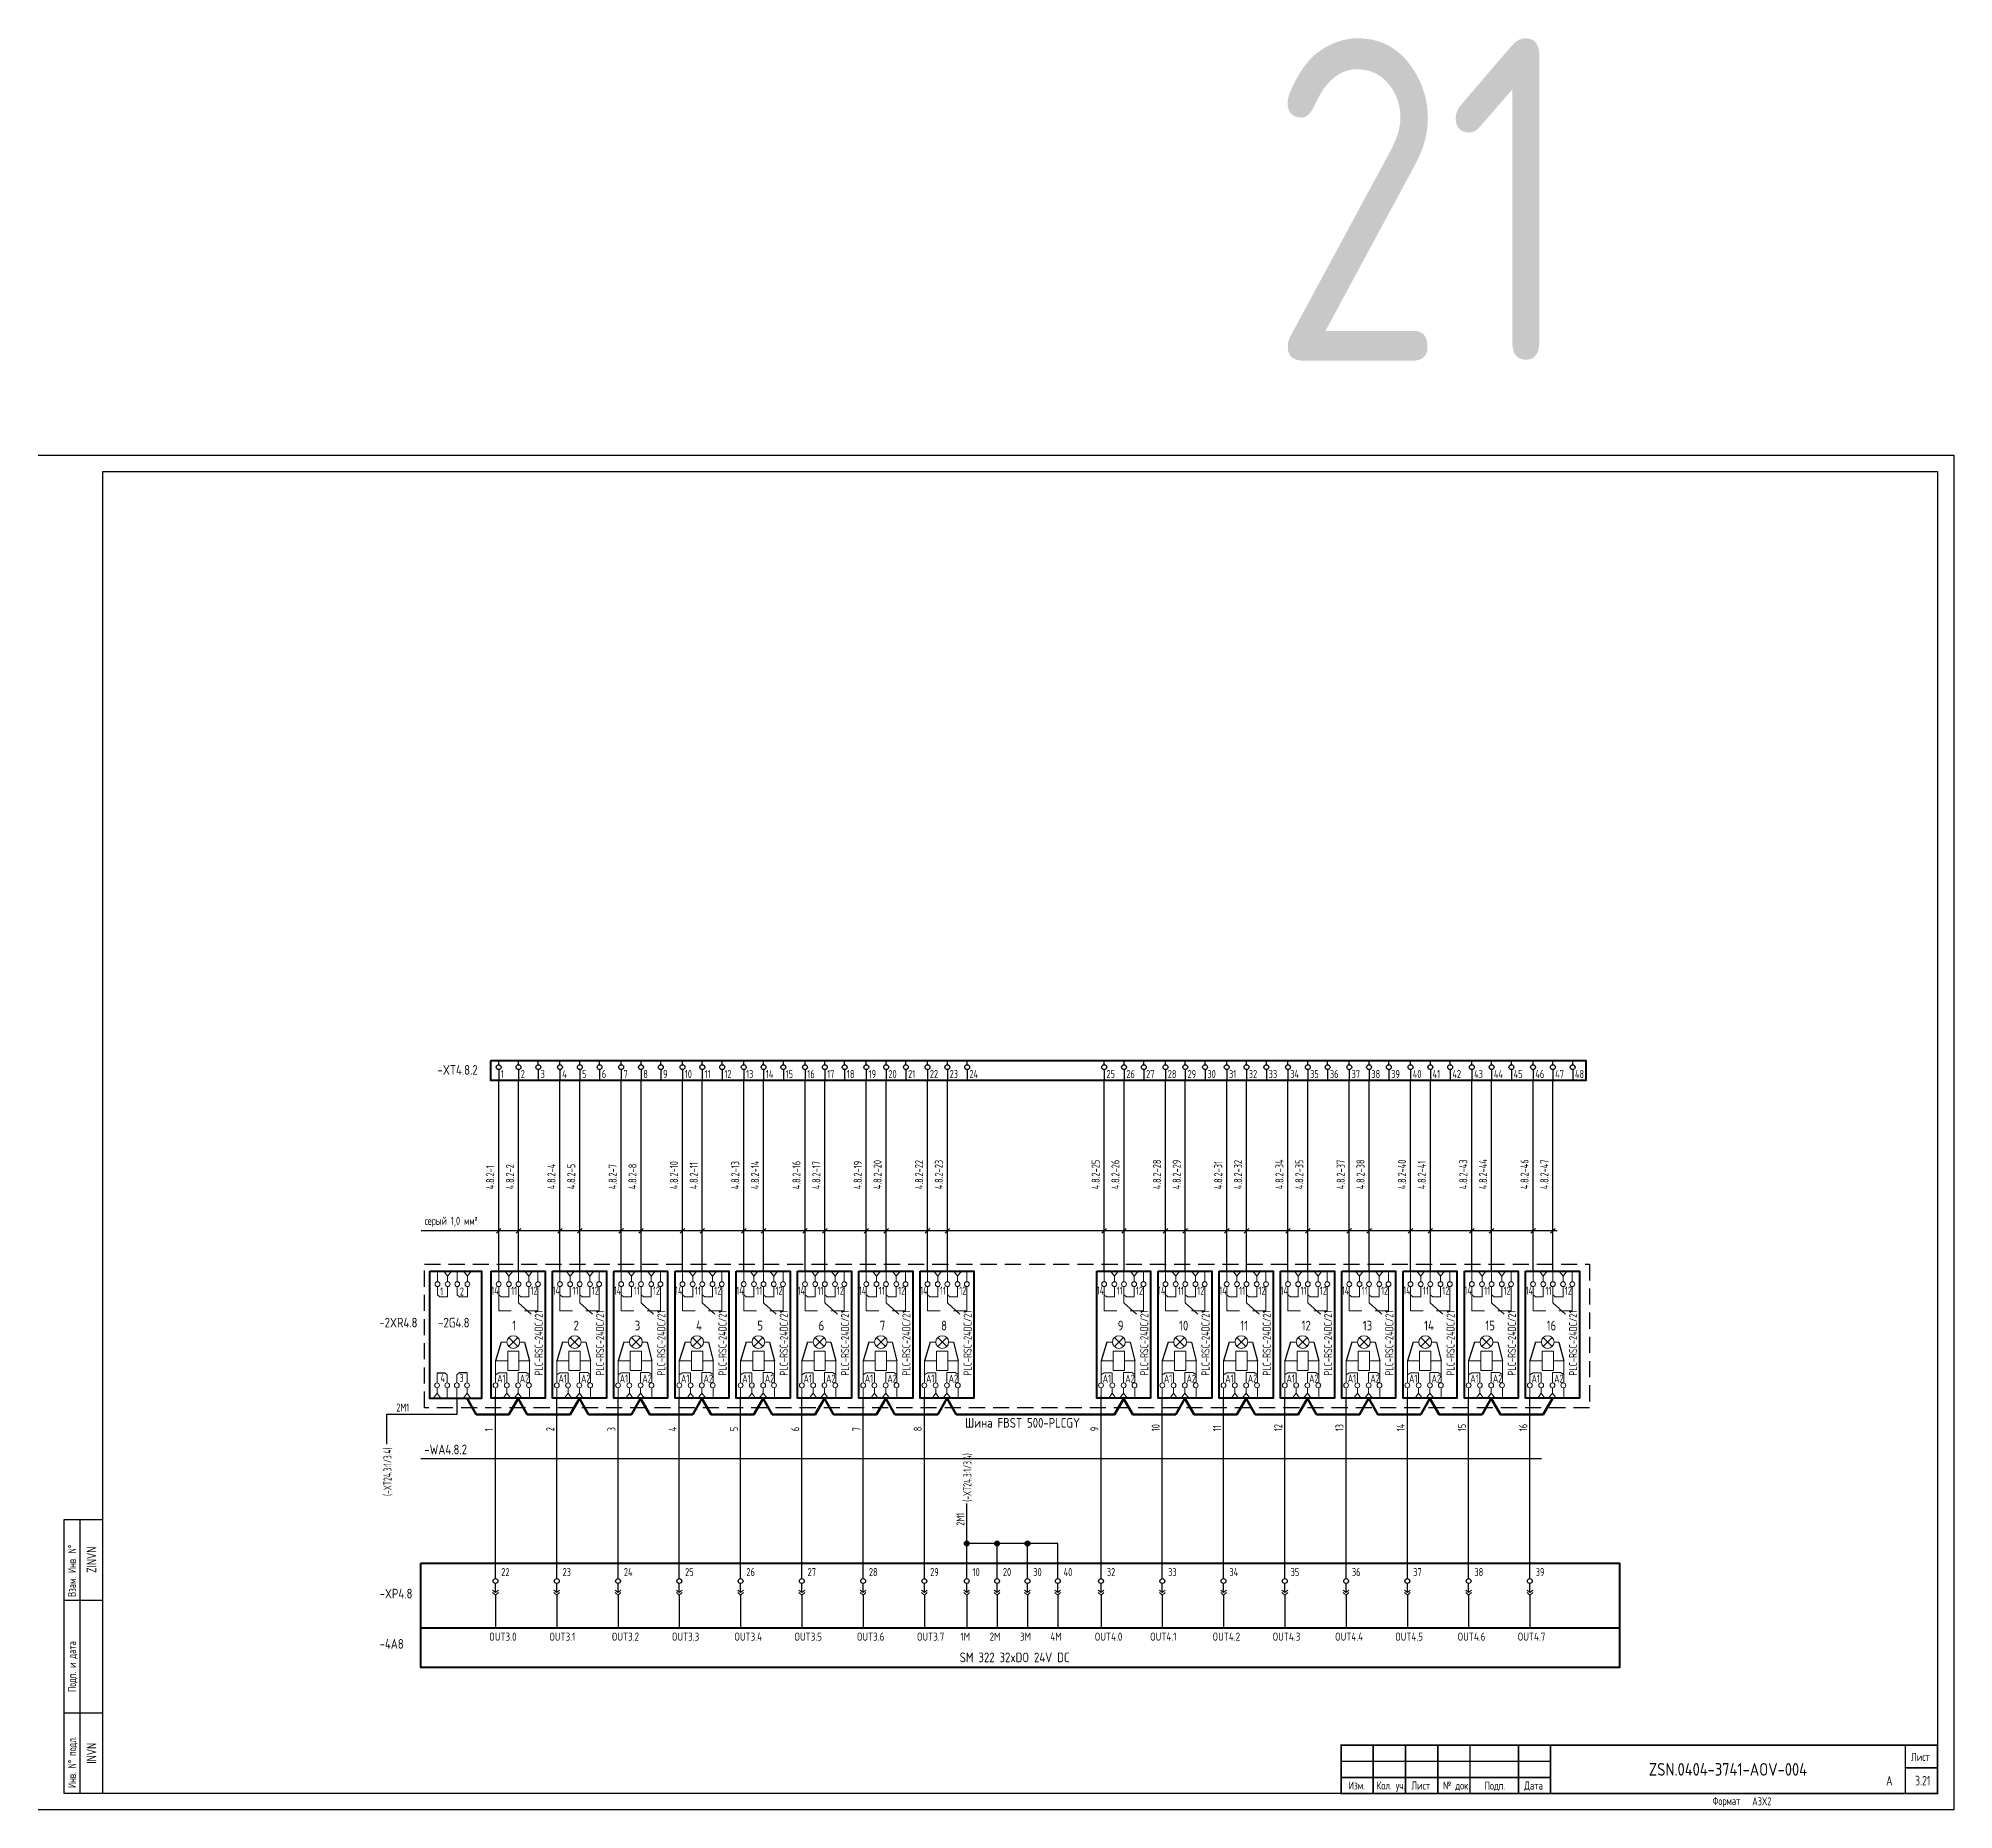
# Model space of a CAD drawing. Header units: millimetres. Extents: x 14948 to 15542, y 1466 to 2016.
import ezdxf
from ezdxf.enums import TextEntityAlignment as Align

# ---------------------------------------------------------------- set-up
doc = ezdxf.new("R2010")
doc.units = ezdxf.units.MM
for name, pattern in [('DASHED2', [0.375, 0.25, -0.125]), ('K5LT32768', [0]), ('K5LT_THIN', [0])]:
    doc.linetypes.add(name, pattern=pattern)
for name, color, linetype in [('Временный', 6, 'Continuous'), ('КИА_МАРКИРОВКА', 2, 'Continuous'), ('КИА_НАКЛЕЙКИ', 1, 'Continuous'), ('КИА_РАМКИ-ШТАМПЫ', 7, 'Continuous'), ('ФОРМАТ', 7, 'Continuous')]:
    doc.layers.add(name, color=color, linetype=linetype)
doc.styles.add('GOST-A 3-1', font='', dxfattribs={"height": 3})
doc.styles.add('GOSTA-2.5-1', font='', dxfattribs={"width": 0.9, "height": 2.5})
doc.styles.add('ROMAND0-100', font='romand.shx')
doc.styles.add('ROMANS0-60', font='romans.shx', dxfattribs={"width": 0.6})
doc.styles.add('ROMANS0-70', font='romans.shx', dxfattribs={"width": 0.7})
doc.styles.get('GOST-A 3-1').set_extended_font_data('GOST type A')
doc.styles.get('GOSTA-2.5-1').set_extended_font_data('GOST Type AU')

# ---------------------------------------------------------------- blocks, each defined once
blk = doc.blocks.new('A$C2BDD7220')
at = {"color": 0}
for p, q in [((0.23, 0.02), (0.23, 39.45)), ((3.33, 17.46), (1.55, 11.69)), ((10.56, 17.46), (12.05, 11.69))]:
    blk.add_line(p, q, dxfattribs=at)
at = {"linetype": 'K5LT_THIN', "lineweight": 18}
for p, q in [((2.53, 36.17), (2.53, 39.45)), ((5.7, 37.88), (4.5, 39.45)), ((5.7, 37.88), (6.89, 39.45)), ((5.7, 36.17), (5.7, 37.88)), ((8.67, 36.17), (8.67, 39.45)), ((11.84, 37.88), (10.64, 39.45)), ((11.84, 37.88), (13.03, 39.45)), ((11.84, 36.17), (11.84, 37.88)), ((14.71, 36.17), (14.71, 39.45)), ((2.53, 34.67), (2.53, 27.11)), ((3.29, 31.53), (2.53, 32.16)), ((5.7, 31.53), (3.29, 31.53)), ((5.7, 34.67), (5.7, 31.53)), ((8.67, 34.67), (8.67, 29.67)), ((9.43, 31.53), (8.67, 32.16)), ((11.84, 31.53), (9.43, 31.53)), ((11.84, 34.67), (11.84, 31.53)), ((14.71, 27.11), (14.71, 34.67)), ((6.45, 27.11), (2.53, 27.11)), ((8.67, 29.67), (12.59, 26.09)), ((14.71, 27.11), (10.57, 27.11)), ((8.83, 14.69), (5.33, 14.69)), ((5.33, 14.69), (5.33, 8.69)), ((8.83, 8.69), (8.83, 14.69)), ((5.33, 11.69), (1.55, 11.69)), ((1.55, 4.8), (1.55, 11.69)), ((2.53, 7.93), (1.55, 7.34)), ((5.05, 7.93), (2.53, 7.93)), ((5.05, 4.79), (5.05, 7.93)), ((5.33, 8.69), (8.83, 8.69)), ((8.55, 4.8), (8.55, 7.98)), ((8.55, 7.98), (11.07, 7.98)), ((8.83, 11.69), (12.05, 11.69)), ((11.07, 7.98), (12.05, 7.38)), ((12.05, 4.8), (12.05, 11.69)), ((1.55, 3.3), (1.55, 0.02)), ((5.05, 1.58), (3.86, 0)), ((5.05, 3.29), (5.05, 1.58)), ((5.05, 1.58), (6.25, 0)), ((8.55, 1.59), (7.36, 0.02)), ((8.55, 3.3), (8.55, 1.59)), ((8.55, 1.59), (9.75, 0.02)), ((12.05, 3.3), (12.05, 0.02))]:
    blk.add_line(p, q, dxfattribs=at)
at = {"color": 0, "lineweight": 20}
for p, q in [((8.48, 16.06), (5.68, 18.86)), ((5.68, 16.06), (8.48, 18.86)), ((5.1, 17.46), (3.33, 17.46)), ((9.06, 17.46), (10.56, 17.46))]:
    blk.add_line(p, q, dxfattribs=at)
at = {"lineweight": 40}
blk.add_lwpolyline([(0.23, 39.45), (16.92, 39.45), (16.92, 0.02), (0.23, 0.02)], close=True, dxfattribs=at)
at = {"color": 0, "lineweight": 20}
blk.add_circle((7.08, 17.46), 1.98, dxfattribs=at)
at = {"linetype": 'K5LT32768', "lineweight": 18}
for centre, start, end in [((2.53, 35.42), 0, 180), ((5.7, 35.42), 0, 180), ((8.67, 35.42), 0, 180), ((11.84, 35.42), 0, 180), ((14.71, 35.42), 0, 180), ((2.53, 35.42), 180, 0), ((5.7, 35.42), 180, 0), ((8.67, 35.42), 180, 0), ((11.84, 35.42), 180, 0), ((14.71, 35.42), 180, 0), ((1.55, 4.05), 0, 180), ((1.55, 4.05), 180, 0), ((5.05, 4.04), 0, 180), ((5.05, 4.04), 180, 0), ((8.55, 4.05), 0, 180), ((8.55, 4.05), 180, 0), ((11.92, 4.05), 0, 180), ((11.92, 4.05), 180, 0)]:
    blk.add_arc(centre, 0.75, start, end, dxfattribs=at)
at = {"style": 'GOSTA-2.5-1', "width": 0.8}
for s, p in [('14', (0.22, 32.15)), ('11', (6.39, 32.15)), ('12', (12.39, 32.15)), ('A1', (2.07, 4.88)), ('A2', (9.07, 4.88))]:
    blk.add_text(s, height=2.5, dxfattribs=at).set_placement(p)
blk.add_text('PLC-RSC-24DC/21', height=2.5, rotation=90, dxfattribs=at).set_placement((16.2, 7.07))
blk = doc.blocks.new('A$C69954832')
at = {"linetype": 'K5LT_THIN', "lineweight": 18}
for p, q in [((2.31, 36.15), (2.31, 39.44)), ((5.47, 37.86), (4.28, 39.44)), ((5.47, 37.86), (6.67, 39.44)), ((5.47, 36.15), (5.47, 37.86)), ((8.45, 36.15), (8.45, 39.44)), ((11.61, 37.86), (10.42, 39.44)), ((11.61, 37.86), (12.81, 39.44)), ((11.61, 36.15), (11.61, 37.86)), ((2.31, 34.65), (2.31, 32.15)), ((3.06, 31.51), (2.31, 32.15)), ((5.47, 31.51), (3.06, 31.51)), ((5.47, 34.65), (5.47, 31.51)), ((8.45, 34.65), (8.45, 32.15)), ((9.2, 31.51), (8.45, 32.15)), ((11.61, 31.51), (9.2, 31.51)), ((11.61, 34.65), (11.61, 31.51)), ((2.19, 4.79), (2.19, 7.93)), ((4.6, 7.93), (5.35, 7.29)), ((5.35, 4.79), (5.35, 7.29)), ((9.08, 7.93), (8.33, 7.29)), ((8.33, 4.79), (8.33, 7.29)), ((11.49, 4.79), (11.49, 7.93)), ((2.19, 1.58), (0.99, 0)), ((2.19, 3.29), (2.19, 1.58)), ((2.19, 1.58), (3.38, 0)), ((5.35, 3.29), (5.35, 0)), ((8.33, 3.29), (8.33, 0)), ((11.49, 1.58), (10.3, 0)), ((11.49, 3.29), (11.49, 1.58)), ((11.49, 1.58), (12.69, 0))]:
    blk.add_line(p, q, dxfattribs=at)
at = {"color": 0}
for p, q in [((2.19, 7.93), (4.6, 7.93)), ((11.49, 7.93), (9.08, 7.93))]:
    blk.add_line(p, q, dxfattribs=at)
at = {"lineweight": 40}
blk.add_lwpolyline([(0, 39.44), (16, 39.44), (16, 0), (0, 0)], close=True, dxfattribs=at)
at = {"linetype": 'K5LT32768', "lineweight": 18}
for centre, start, end in [((2.31, 35.4), 0, 180), ((5.47, 35.4), 0, 180), ((8.45, 35.4), 0, 180), ((11.61, 35.4), 0, 180), ((2.31, 35.4), 180, 0), ((5.47, 35.4), 180, 0), ((8.45, 35.4), 180, 0), ((11.61, 35.4), 180, 0), ((2.19, 4.04), 0, 180), ((2.19, 4.04), 180, 0), ((5.35, 4.04), 0, 180), ((5.35, 4.04), 180, 0), ((8.33, 4.04), 0, 180), ((8.33, 4.04), 180, 0), ((11.49, 4.04), 0, 180), ((11.49, 4.04), 180, 0)]:
    blk.add_arc(centre, 0.75, start, end, dxfattribs=at)
at = {"style": 'GOSTA-2.5-1', "width": 0.8}
for s, p in [('1', (3.12, 31.89)), ('2', (9.26, 31.88)), ('4', (3.25, 5.05)), ('3', (9.14, 5.05))]:
    blk.add_text(s, height=2.5, dxfattribs=at).set_placement(p)
blk = doc.blocks.new('A$C34E54C29')
for p, q in [((0, -4.79), (0, 0)), ((19, -4.79), (19, 0)), ((38, -4.79), (38, 0)), ((57, -4.79), (57, 0)), ((133, -4.79), (133, 0)), ((146.14, -4.79), (146.14, 0)), ((155.55, -4.79), (155.55, 0)), ((164.96, -4.79), (164.96, 0)), ((174.37, -4.79), (174.37, 0)), ((187.78, -4.79), (187.78, 0)), ((225.78, -4.79), (225.78, 0)), ((244.78, -4.79), (244.78, 0)), ((263.78, -4.79), (263.78, 0)), ((282.78, -4.79), (282.78, 0)), ((301.78, -4.79), (301.78, 0)), ((320.78, -4.79), (320.78, 0)), ((76, -4.79), (76, 0)), ((95, -4.79), (95, 0)), ((114, -4.79), (114, 0)), ((206.78, -4.79), (206.78, 0)), ((0, -9.11), (0, -6.29)), ((0, -9.86), (0, -20.03)), ((19, -9.11), (19, -6.29)), ((19, -9.86), (19, -20.03)), ((38, -9.11), (38, -6.29)), ((38, -9.86), (38, -20.03)), ((57, -9.11), (57, -6.29)), ((57, -9.86), (57, -20.03)), ((76, -9.11), (76, -6.29)), ((76, -9.86), (76, -20.03)), ((95, -9.11), (95, -6.29)), ((95, -9.86), (95, -20.03)), ((114, -9.11), (114, -6.29)), ((114, -9.86), (114, -20.03)), ((133, -9.11), (133, -6.29)), ((133, -9.86), (133, -20.03)), ((146.14, -9.11), (146.14, -6.29)), ((146.14, -9.86), (146.14, -20.03)), ((155.55, -9.11), (155.55, -6.29)), ((155.55, -9.86), (155.55, -20.03)), ((164.96, -9.11), (164.96, -6.29)), ((164.96, -9.86), (164.96, -20.03)), ((174.37, -9.11), (174.37, -6.29)), ((174.37, -9.86), (174.37, -20.03)), ((187.78, -9.11), (187.78, -6.29)), ((187.78, -9.86), (187.78, -20.03)), ((206.78, -9.11), (206.78, -6.29)), ((206.78, -9.86), (206.78, -20.03)), ((225.78, -9.11), (225.78, -6.29)), ((225.78, -9.86), (225.78, -20.03)), ((244.78, -9.11), (244.78, -6.29)), ((244.78, -9.86), (244.78, -20.03)), ((263.78, -9.11), (263.78, -6.29)), ((263.78, -9.86), (263.78, -20.03)), ((282.78, -9.11), (282.78, -6.29)), ((282.78, -9.86), (282.78, -20.03)), ((301.78, -9.11), (301.78, -6.29)), ((301.78, -9.86), (301.78, -20.03)), ((320.78, -9.11), (320.78, -6.29)), ((320.78, -9.86), (320.78, -20.03))]:
    blk.add_line(p, q)
at = {"lineweight": 18}
for p, q in [((0, -9.11), (-0.89, -8.37)), ((0, -9.86), (-0.89, -9.11)), ((0, -9.11), (0.89, -8.37)), ((0, -9.86), (0.89, -9.11)), ((19, -9.11), (18.11, -8.37)), ((19, -9.86), (18.11, -9.11)), ((19, -9.11), (19.89, -8.37)), ((19, -9.86), (19.89, -9.11)), ((38, -9.11), (37.11, -8.37)), ((38, -9.86), (37.11, -9.11)), ((38, -9.11), (38.89, -8.37)), ((38, -9.86), (38.89, -9.11)), ((57, -9.11), (56.11, -8.37)), ((57, -9.86), (56.11, -9.11)), ((57, -9.11), (57.89, -8.37)), ((57, -9.86), (57.89, -9.11)), ((76, -9.11), (75.11, -8.37)), ((76, -9.86), (75.11, -9.11)), ((76, -9.11), (76.89, -8.37)), ((76, -9.86), (76.89, -9.11)), ((95, -9.11), (94.11, -8.37)), ((95, -9.86), (94.11, -9.11)), ((95, -9.11), (95.89, -8.37)), ((95, -9.86), (95.89, -9.11)), ((114, -9.11), (113.11, -8.37)), ((114, -9.86), (113.11, -9.11)), ((114, -9.11), (114.89, -8.37)), ((114, -9.86), (114.89, -9.11)), ((133, -9.11), (132.11, -8.37)), ((133, -9.86), (132.11, -9.11)), ((133, -9.11), (133.89, -8.37)), ((133, -9.86), (133.89, -9.11)), ((146.14, -9.11), (145.25, -8.37)), ((146.14, -9.86), (145.25, -9.11)), ((146.14, -9.11), (147.03, -8.37)), ((146.14, -9.86), (147.03, -9.11)), ((155.55, -9.11), (154.66, -8.37)), ((155.55, -9.86), (154.66, -9.11)), ((155.55, -9.11), (156.44, -8.37)), ((155.55, -9.86), (156.44, -9.11)), ((164.96, -9.11), (164.07, -8.37)), ((164.96, -9.86), (164.07, -9.11)), ((164.96, -9.11), (165.85, -8.37)), ((164.96, -9.86), (165.85, -9.11)), ((174.37, -9.11), (173.48, -8.37)), ((174.37, -9.86), (173.48, -9.11)), ((174.37, -9.11), (175.26, -8.37)), ((174.37, -9.86), (175.26, -9.11)), ((187.78, -9.11), (186.89, -8.37)), ((187.78, -9.86), (186.89, -9.11)), ((187.78, -9.11), (188.67, -8.37)), ((187.78, -9.86), (188.67, -9.11)), ((206.78, -9.11), (205.89, -8.37)), ((206.78, -9.86), (205.89, -9.11)), ((206.78, -9.11), (207.67, -8.37)), ((206.78, -9.86), (207.67, -9.11)), ((225.78, -9.11), (224.89, -8.37)), ((225.78, -9.86), (224.89, -9.11)), ((225.78, -9.11), (226.67, -8.37)), ((225.78, -9.86), (226.67, -9.11)), ((244.78, -9.11), (243.89, -8.37)), ((244.78, -9.86), (243.89, -9.11)), ((244.79, -9.11), (245.68, -8.37)), ((244.79, -9.86), (245.68, -9.11)), ((263.78, -9.11), (262.89, -8.37)), ((263.78, -9.86), (262.89, -9.11)), ((263.78, -9.11), (264.67, -8.37)), ((263.78, -9.86), (264.67, -9.11)), ((282.78, -9.11), (281.89, -8.37)), ((282.78, -9.86), (281.89, -9.11)), ((282.78, -9.11), (283.67, -8.37)), ((282.78, -9.86), (283.67, -9.11)), ((301.78, -9.11), (300.89, -8.37)), ((301.78, -9.86), (300.89, -9.11)), ((301.78, -9.11), (302.67, -8.37)), ((301.78, -9.86), (302.67, -9.11)), ((320.78, -9.11), (319.89, -8.37)), ((320.78, -9.86), (319.89, -9.11)), ((320.78, -9.11), (321.67, -8.37)), ((320.78, -9.86), (321.67, -9.11))]:
    blk.add_line(p, q, dxfattribs=at)
at = {"lineweight": 40}
blk.add_line((-23.13, -20.03), (348.54, -20.03), dxfattribs=at)
blk.add_lwpolyline([(-23.13, 0), (348.54, 0), (348.54, -32.34), (-23.13, -32.34)], close=True, dxfattribs=at)
for centre in [(0, -5.54), (19, -5.54), (38, -5.54), (57, -5.54), (76, -5.54), (95, -5.54), (114, -5.54), (133, -5.54), (146.14, -5.54), (155.55, -5.54), (164.96, -5.54), (174.37, -5.54), (187.78, -5.54), (206.78, -5.54), (225.78, -5.54), (244.78, -5.54), (263.78, -5.54), (282.78, -5.54), (301.78, -5.54), (320.78, -5.54)]:
    blk.add_circle(centre, 0.75)
at = {"style": 'GOSTA-2.5-1', "width": 0.9}
for s, p in [('22', (1.8, -4)), ('23', (20.8, -4)), ('24', (39.8, -4)), ('25', (58.8, -4)), ('26', (77.8, -4)), ('27', (96.8, -4)), ('28', (115.8, -4)), ('29', (134.8, -4)), ('10', (147.94, -4)), ('20', (157.35, -4)), ('30', (166.76, -4)), ('40', (176.18, -4)), ('32', (189.58, -4)), ('33', (208.58, -4)), ('34', (227.58, -4)), ('35', (246.58, -4)), ('36', (265.58, -4)), ('37', (284.58, -4)), ('38', (303.58, -4)), ('39', (322.58, -4))]:
    blk.add_text(s, height=2.5, dxfattribs=at).set_placement(p)
for s, height, style, p in [('OUT3.0', 2.5, 'GOSTA-2.5-1', (-1.94, -24.02)), ('OUT3.1', 2.5, 'GOSTA-2.5-1', (16.69, -24.02)), ('OUT3.2', 2.5, 'GOSTA-2.5-1', (36.06, -24.02)), ('OUT3.3', 2.5, 'GOSTA-2.5-1', (54.69, -24.02)), ('OUT3.4', 2.5, 'GOSTA-2.5-1', (74.06, -24.02)), ('OUT3.5', 2.5, 'GOSTA-2.5-1', (92.69, -24.02)), ('OUT3.6', 2.5, 'GOSTA-2.5-1', (112.06, -24.02)), ('OUT3.7', 2.5, 'GOSTA-2.5-1', (130.69, -24.02)), ('1M', 2.5, 'GOSTA-2.5-1', (144.2, -24.02)), ('2M', 2.5, 'GOSTA-2.5-1', (153.24, -24.02)), ('3M', 2.5, 'GOSTA-2.5-1', (162.65, -24.02)), ('4M', 2.5, 'GOSTA-2.5-1', (172.07, -24.02)), ('OUT4.0', 2.5, 'GOSTA-2.5-1', (185.84, -24.02)), ('OUT4.1', 2.5, 'GOSTA-2.5-1', (203, -24.02)), ('OUT4.2', 2.5, 'GOSTA-2.5-1', (222.37, -24.02)), ('OUT4.3', 2.5, 'GOSTA-2.5-1', (241, -24.02)), ('OUT4.4', 2.5, 'GOSTA-2.5-1', (260.37, -24.02)), ('OUT4.5', 2.5, 'GOSTA-2.5-1', (279, -24.02)), ('OUT4.6', 2.5, 'GOSTA-2.5-1', (298.37, -24.02)), ('OUT4.7', 2.5, 'GOSTA-2.5-1', (317, -24.02)), ('SM 322 32xDO 24V DC', 3, 'GOST-A 3-1', (143.96, -30.7))]:
    blk.add_text(s, height=height, dxfattribs=dict(style=style)).set_placement(p)
blk = doc.blocks.new('A$C2EC3666A')
h = blk.add_hatch(color=7)
h.dxf.hatch_style = 1
edge = h.paths.add_edge_path()
edge.add_arc((0, 0), 0.75, 0, 360)
at = {"color": 0}
blk.add_circle((0, 0), 0.75, dxfattribs=at)
blk = doc.blocks.new('frm6')
at = {"layer": 'ФОРМАТ'}
blk.add_line((-185, 15), (-120, 15), dxfattribs=at)
at = {"layer": 'ФОРМАТ', "const_width": 0.5}
blk.add_lwpolyline([(-185, 15), (-185, 0), (0, 0), (0, 15)], close=True, dxfattribs=at)
for points in [[(-175, 15), (-175, 0)], [(-165, 15), (-165, 0)], [(-155, 15), (-155, 0)], [(-145, 15), (-145, 0)], [(-130, 15), (-130, 0)], [(-120, 15), (-120, 0)], [(-10, 15), (-10, 0)], [(-185, 10), (-120, 10)], [(-10, 8), (0, 8)], [(-185, 5), (-120, 5)]]:
    blk.add_lwpolyline(points, dxfattribs=at)
at = {"layer": 'ФОРМАТ', "style": 'GOSTA-2.5-1', "width": 0.95}
for s, p in [('Лист', (-8.17, 9.36)), ('Изм.', (-182.63, 0.5)), ('Кол. уч.', (-173.96, 0.5)), ('Лист', (-163.13, 0.5)), ('№ док.', (-153.38, 0.5)), ('Подп.', (-140.5, 0.44)), ('Дата', (-128.17, 0.5))]:
    blk.add_text(s, height=2.5, dxfattribs=at).set_placement(p, align=Align.BOTTOM_LEFT)
at = {"layer": 'ФОРМАТ', "flags": 8}
for tag, style, width, p in [('R2', 'ROMANS0-70', 0.7, (-184.4, 10)), ('QTY2', 'ROMANS0-70', 0.65, (-174.28, 10.29)), ('SH2', 'ROMANS0-70', 0.7, (-164.3, 10)), ('ND2', 'ROMANS0-60', 0.6, (-154.34, 10)), ('SIGN2', 'ROMANS0-70', 0.7, (-144.3, 10)), ('DATE2', 'ROMANS0-70', 0.43, (-129.4, 10)), ('R1', 'ROMANS0-70', 0.7, (-184.4, 5)), ('QTY1', 'ROMANS0-70', 0.65, (-174.28, 5.29)), ('SH1', 'ROMANS0-70', 0.7, (-164.3, 5)), ('ND1', 'ROMANS0-60', 0.6, (-154.34, 5)), ('SIGN1', 'ROMANS0-70', 0.7, (-144.3, 5)), ('DATE1', 'ROMANS0-70', 0.43, (-129.4, 5))]:
    blk.add_attdef(tag, text='', height=3, dxfattribs=dict(at, style=style, width=width)).set_placement(p, align=Align.BOTTOM_LEFT)
at = {"layer": 'ФОРМАТ', "style": 'ROMANS0-70', "width": 0.7, "flags": 8}
blk.add_attdef('SH', text='', height=3, dxfattribs=at).set_placement((-5.16, 3.75), align=Align.MIDDLE_CENTER)

msp = doc.modelspace()

# ---------------------------------------------------------------- linework, layer by layer
for p, q in [((14948, 1886.39), (15542, 1886.39)), ((15542, 1886.39), (15542, 1466.39)), ((14968, 1881.39), (15537, 1881.39)), ((14968, 1471.39), (14968, 1881.39)), ((15537, 1881.39), (15537, 1471.39)), ((14956, 1471.39), (14956, 1556.39)), ((14956, 1556.39), (14968, 1556.39)), ((14961, 1471.39), (14961, 1556.39)), ((14956, 1531.39), (14968, 1531.39)), ((14956, 1496.39), (14968, 1496.39)), ((14961, 1496.39), (14968, 1496.39)), ((14968, 1471.39), (14956, 1471.39)), ((15537, 1471.39), (14968, 1471.39)), ((15542, 1466.39), (14948, 1466.39))]:
    msp.add_line(p, q)
at = {"color": 0}
for p, q in [((15090.77, 1697.42), (15090.77, 1698.67)), ((15090.77, 1695.92), (15090.77, 1692.5)), ((15096.92, 1697.42), (15096.92, 1698.67)), ((15096.92, 1695.92), (15096.92, 1692.5)), ((15103.06, 1697.42), (15103.06, 1698.67)), ((15103.06, 1695.92), (15103.06, 1692.5)), ((15109.77, 1697.42), (15109.77, 1698.67)), ((15109.77, 1695.92), (15109.77, 1692.5)), ((15115.92, 1697.42), (15115.92, 1698.67)), ((15115.92, 1695.92), (15115.92, 1692.5)), ((15122.06, 1697.42), (15122.06, 1698.67)), ((15122.06, 1695.92), (15122.06, 1692.5)), ((15128.77, 1697.42), (15128.77, 1698.67)), ((15128.77, 1695.92), (15128.77, 1692.5)), ((15134.92, 1697.42), (15134.92, 1698.67)), ((15134.92, 1695.92), (15134.92, 1692.5)), ((15141.06, 1697.42), (15141.06, 1698.67)), ((15141.06, 1695.92), (15141.06, 1692.5)), ((15147.77, 1697.42), (15147.77, 1698.67)), ((15147.77, 1695.92), (15147.77, 1692.5)), ((15153.92, 1697.42), (15153.92, 1698.67)), ((15153.92, 1695.92), (15153.92, 1692.5)), ((15160.06, 1697.42), (15160.06, 1698.67)), ((15160.06, 1695.92), (15160.06, 1692.5)), ((15166.77, 1697.42), (15166.77, 1698.67)), ((15166.77, 1695.92), (15166.77, 1692.5)), ((15172.92, 1697.42), (15172.92, 1698.67)), ((15172.92, 1695.92), (15172.92, 1692.5)), ((15179.06, 1697.42), (15179.06, 1698.67)), ((15179.06, 1695.92), (15179.06, 1692.5)), ((15185.77, 1697.42), (15185.77, 1698.67)), ((15185.77, 1695.92), (15185.77, 1692.5)), ((15191.92, 1697.42), (15191.92, 1698.67)), ((15191.92, 1695.92), (15191.92, 1692.5)), ((15198.06, 1697.42), (15198.06, 1698.67)), ((15198.06, 1695.92), (15198.06, 1692.5)), ((15204.77, 1697.42), (15204.77, 1698.67)), ((15204.77, 1695.92), (15204.77, 1692.5)), ((15210.92, 1697.42), (15210.92, 1698.67)), ((15210.92, 1695.92), (15210.92, 1692.5)), ((15217.06, 1697.42), (15217.06, 1698.67)), ((15217.06, 1695.92), (15217.06, 1692.5)), ((15223.77, 1697.42), (15223.77, 1698.67)), ((15223.77, 1695.92), (15223.77, 1692.5)), ((15229.92, 1697.42), (15229.92, 1698.67)), ((15229.92, 1695.92), (15229.92, 1692.5)), ((15236.06, 1697.42), (15236.06, 1698.67)), ((15236.06, 1695.92), (15236.06, 1692.5)), ((15278.55, 1697.42), (15278.55, 1698.67)), ((15278.55, 1695.92), (15278.55, 1692.5)), ((15284.7, 1697.42), (15284.7, 1698.67)), ((15284.7, 1695.92), (15284.7, 1692.5)), ((15290.84, 1697.42), (15290.84, 1698.67)), ((15290.84, 1695.92), (15290.84, 1692.5)), ((15297.55, 1697.42), (15297.55, 1698.67)), ((15297.55, 1695.92), (15297.55, 1692.5)), ((15303.7, 1697.42), (15303.7, 1698.67)), ((15303.7, 1695.92), (15303.7, 1692.5)), ((15309.84, 1697.42), (15309.84, 1698.67)), ((15309.84, 1695.92), (15309.84, 1692.5)), ((15316.55, 1697.42), (15316.55, 1698.67)), ((15316.55, 1695.92), (15316.55, 1692.5)), ((15322.7, 1697.42), (15322.7, 1698.67)), ((15322.7, 1695.92), (15322.7, 1692.5)), ((15328.84, 1697.42), (15328.84, 1698.67)), ((15328.84, 1695.92), (15328.84, 1692.5)), ((15335.55, 1697.42), (15335.55, 1698.67)), ((15335.55, 1695.92), (15335.55, 1692.5)), ((15341.7, 1697.42), (15341.7, 1698.67)), ((15341.7, 1695.92), (15341.7, 1692.5)), ((15347.84, 1697.42), (15347.84, 1698.67)), ((15347.84, 1695.92), (15347.84, 1692.5)), ((15354.55, 1697.42), (15354.55, 1698.67)), ((15354.55, 1695.92), (15354.55, 1692.5)), ((15360.7, 1697.42), (15360.7, 1698.67)), ((15360.7, 1695.92), (15360.7, 1692.5)), ((15366.84, 1697.42), (15366.84, 1698.67)), ((15366.84, 1695.92), (15366.84, 1692.5)), ((15373.55, 1697.42), (15373.55, 1698.67)), ((15373.55, 1695.92), (15373.55, 1692.5)), ((15379.7, 1697.42), (15379.7, 1698.67)), ((15379.7, 1695.92), (15379.7, 1692.5)), ((15385.84, 1697.42), (15385.84, 1698.67)), ((15385.84, 1695.92), (15385.84, 1692.5)), ((15392.55, 1697.42), (15392.55, 1698.67)), ((15392.55, 1695.92), (15392.55, 1692.5)), ((15398.7, 1697.42), (15398.7, 1698.67)), ((15398.7, 1695.92), (15398.7, 1692.5)), ((15404.84, 1697.42), (15404.84, 1698.67)), ((15404.84, 1695.92), (15404.84, 1692.5)), ((15411.55, 1697.42), (15411.55, 1698.67)), ((15411.55, 1695.92), (15411.55, 1692.5)), ((15417.7, 1697.42), (15417.7, 1698.67)), ((15417.7, 1695.92), (15417.7, 1692.5)), ((15423.84, 1697.42), (15423.84, 1698.67)), ((15423.84, 1695.92), (15423.84, 1692.5)), ((15419.08, 1645.9), (15066.74, 1645.9)), ((15090.07, 1645.19), (15091.48, 1646.61)), ((15096.21, 1645.19), (15097.62, 1646.61)), ((15109.07, 1645.19), (15110.48, 1646.61)), ((15115.21, 1645.19), (15116.62, 1646.61)), ((15128.07, 1645.19), (15129.48, 1646.61)), ((15134.21, 1645.19), (15135.62, 1646.61)), ((15147.07, 1645.19), (15148.48, 1646.61)), ((15153.21, 1645.19), (15154.62, 1646.61)), ((15166.07, 1645.19), (15167.48, 1646.61)), ((15172.21, 1645.19), (15173.62, 1646.61)), ((15185.07, 1645.19), (15186.48, 1646.61)), ((15191.21, 1645.19), (15192.62, 1646.61)), ((15204.07, 1645.19), (15205.48, 1646.61)), ((15210.21, 1645.19), (15211.62, 1646.61)), ((15223.07, 1645.19), (15224.48, 1646.61)), ((15229.21, 1645.19), (15230.62, 1646.61)), ((15277.85, 1645.19), (15279.26, 1646.61)), ((15283.99, 1645.19), (15285.4, 1646.61)), ((15296.85, 1645.19), (15298.26, 1646.61)), ((15302.99, 1645.19), (15304.4, 1646.61)), ((15315.85, 1645.19), (15317.26, 1646.61)), ((15321.99, 1645.19), (15323.4, 1646.61)), ((15334.85, 1645.19), (15336.26, 1646.61)), ((15340.99, 1645.19), (15342.4, 1646.61)), ((15353.85, 1645.19), (15355.26, 1646.61)), ((15359.99, 1645.19), (15361.4, 1646.61)), ((15372.85, 1645.19), (15374.26, 1646.61)), ((15378.99, 1645.19), (15380.4, 1646.61)), ((15391.85, 1645.19), (15393.26, 1646.61)), ((15397.99, 1645.19), (15399.4, 1646.61)), ((15410.85, 1645.19), (15412.26, 1646.61)), ((15416.99, 1645.19), (15418.4, 1646.61)), ((15089.79, 1593.95), (15089.79, 1594.74)), ((15089.79, 1542.82), (15089.79, 1593.95)), ((15108.79, 1542.82), (15108.79, 1593.95)), ((15127.79, 1542.82), (15127.79, 1593.95)), ((15146.79, 1542.82), (15146.79, 1593.95)), ((15165.79, 1542.82), (15165.79, 1593.95)), ((15184.79, 1542.82), (15184.79, 1593.95)), ((15203.79, 1542.82), (15203.79, 1593.95)), ((15222.79, 1542.82), (15222.79, 1593.95)), ((15277.58, 1593.95), (15277.58, 1594.74)), ((15277.58, 1542.82), (15277.58, 1593.95)), ((15296.58, 1542.82), (15296.58, 1593.95)), ((15315.58, 1542.82), (15315.58, 1593.95)), ((15334.58, 1542.82), (15334.58, 1593.95)), ((15353.58, 1542.82), (15353.58, 1593.95)), ((15372.58, 1542.82), (15372.58, 1593.95)), ((15391.58, 1542.82), (15391.58, 1593.95)), ((15410.58, 1542.82), (15410.58, 1593.95)), ((15066.67, 1575.32), (15414.14, 1575.32))]:
    msp.add_line(p, q, dxfattribs=at)
at = {"color": 252}
for p, q in [((15090.77, 1633.39), (15090.77, 1692.5)), ((15096.92, 1633.39), (15096.92, 1692.5)), ((15109.77, 1633.39), (15109.77, 1692.5)), ((15115.92, 1633.39), (15115.92, 1692.5)), ((15128.77, 1633.39), (15128.77, 1692.5)), ((15134.92, 1633.39), (15134.92, 1692.5)), ((15147.77, 1633.39), (15147.77, 1692.5)), ((15153.92, 1633.39), (15153.92, 1692.5)), ((15166.77, 1633.39), (15166.77, 1692.5)), ((15172.92, 1633.39), (15172.92, 1692.5)), ((15185.77, 1633.39), (15185.77, 1692.5)), ((15191.92, 1633.39), (15191.92, 1692.5)), ((15204.77, 1633.39), (15204.77, 1692.5)), ((15210.92, 1633.39), (15210.92, 1692.5)), ((15223.77, 1633.39), (15223.77, 1692.5)), ((15229.92, 1633.39), (15229.92, 1692.5)), ((15278.55, 1633.39), (15278.55, 1692.5)), ((15284.7, 1633.39), (15284.7, 1692.5)), ((15297.55, 1633.39), (15297.55, 1692.5)), ((15303.7, 1633.39), (15303.7, 1692.5)), ((15316.55, 1633.39), (15316.55, 1692.5)), ((15322.7, 1633.39), (15322.7, 1692.5)), ((15335.55, 1633.39), (15335.55, 1692.5)), ((15341.7, 1633.39), (15341.7, 1692.5)), ((15354.55, 1633.39), (15354.55, 1692.5)), ((15360.7, 1633.39), (15360.7, 1692.5)), ((15373.55, 1633.39), (15373.55, 1692.5)), ((15379.7, 1633.39), (15379.7, 1692.5)), ((15392.55, 1633.39), (15392.55, 1692.5)), ((15398.7, 1633.39), (15398.7, 1692.5)), ((15411.55, 1633.39), (15411.55, 1692.5)), ((15417.7, 1633.39), (15417.7, 1692.5))]:
    msp.add_line(p, q, dxfattribs=at)
at = {"color": 4}
for p, q in [((15077.8, 1593.95), (15077.8, 1588.95)), ((15077.8, 1588.95), (15056.01, 1588.95)), ((15056.01, 1588.95), (15056.01, 1579.75)), ((15235.93, 1542.82), (15235.93, 1561.34)), ((15264.17, 1548.94), (15235.93, 1548.94)), ((15245.34, 1542.82), (15245.34, 1548.94)), ((15254.76, 1542.82), (15254.76, 1548.94)), ((15264.17, 1542.82), (15264.17, 1548.94))]:
    msp.add_line(p, q, dxfattribs=at)
at = {"color": 0, "lineweight": 40}
msp.add_lwpolyline([(15088.33, 1698.67), (15427.92, 1698.67), (15427.92, 1692.5), (15088.33, 1692.5)], close=True, dxfattribs=at)
at = {"color": 0, "linetype": 'DASHED2', "ltscale": 20}
msp.add_lwpolyline([(15067.74, 1635.52), (15429.09, 1635.52), (15429.09, 1591.05), (15067.74, 1591.05)], close=True, dxfattribs=at)
at = {"color": 4, "lineweight": 50}
for points in [[(15080.96, 1593.95), (15083.8, 1588.95), (15093.95, 1588.95), (15096.79, 1593.95)], [(15096.79, 1593.95), (15099.63, 1588.95), (15112.95, 1588.95), (15115.79, 1593.95)], [(15115.79, 1593.95), (15118.63, 1588.95), (15131.95, 1588.95), (15134.79, 1593.95)], [(15134.79, 1593.95), (15137.63, 1588.95), (15150.95, 1588.95), (15153.79, 1593.95)], [(15153.79, 1593.95), (15156.63, 1588.95), (15169.95, 1588.95), (15172.79, 1593.95)], [(15172.79, 1593.95), (15175.63, 1588.95), (15188.95, 1588.95), (15191.79, 1593.95)], [(15191.79, 1593.95), (15194.63, 1588.95), (15207.95, 1588.95), (15210.79, 1593.95)], [(15210.79, 1593.95), (15213.63, 1588.95), (15226.95, 1588.95), (15229.79, 1593.95)], [(15284.6, 1593.95), (15281.76, 1588.95), (15232.65, 1588.95), (15229.81, 1593.95)], [(15284.58, 1593.95), (15287.41, 1588.95), (15300.73, 1588.95), (15303.57, 1593.95)], [(15303.58, 1593.95), (15306.41, 1588.95), (15319.73, 1588.95), (15322.57, 1593.95)], [(15322.58, 1593.95), (15325.41, 1588.95), (15338.73, 1588.95), (15341.57, 1593.95)], [(15341.58, 1593.95), (15344.41, 1588.95), (15357.73, 1588.95), (15360.57, 1593.95)], [(15360.58, 1593.95), (15363.41, 1588.95), (15376.73, 1588.95), (15379.57, 1593.95)], [(15379.58, 1593.95), (15382.41, 1588.95), (15395.73, 1588.95), (15398.57, 1593.95)], [(15398.58, 1593.95), (15401.41, 1588.95), (15414.73, 1588.95), (15417.57, 1593.95)]]:
    msp.add_lwpolyline(points, dxfattribs=at)
at = {"color": 0}
for centre in [(15090.77, 1696.67), (15096.92, 1696.67), (15103.06, 1696.67), (15109.77, 1696.67), (15115.92, 1696.67), (15122.06, 1696.67), (15128.77, 1696.67), (15134.92, 1696.67), (15141.06, 1696.67), (15147.77, 1696.67), (15153.92, 1696.67), (15160.06, 1696.67), (15166.77, 1696.67), (15172.92, 1696.67), (15179.06, 1696.67), (15185.77, 1696.67), (15191.92, 1696.67), (15198.06, 1696.67), (15204.77, 1696.67), (15210.92, 1696.67), (15217.06, 1696.67), (15223.77, 1696.67), (15229.92, 1696.67), (15236.06, 1696.67), (15278.55, 1696.67), (15284.7, 1696.67), (15290.84, 1696.67), (15297.55, 1696.67), (15303.7, 1696.67), (15309.84, 1696.67), (15316.55, 1696.67), (15322.7, 1696.67), (15328.84, 1696.67), (15335.55, 1696.67), (15341.7, 1696.67), (15347.84, 1696.67), (15354.55, 1696.67), (15360.7, 1696.67), (15366.84, 1696.67), (15373.55, 1696.67), (15379.7, 1696.67), (15385.84, 1696.67), (15392.55, 1696.67), (15398.7, 1696.67), (15404.84, 1696.67), (15411.55, 1696.67), (15417.7, 1696.67), (15423.84, 1696.67)]:
    msp.add_circle(centre, 0.75, dxfattribs=at)

# ---------------------------------------------------------------- block references
for name, p in [('A$C69954832', (15069.47, 1593.95)), ('A$C2BDD7220', (15088.24, 1593.94)), ('A$C2BDD7220', (15107.24, 1593.94)), ('A$C2BDD7220', (15126.24, 1593.94)), ('A$C2BDD7220', (15145.24, 1593.94)), ('A$C2BDD7220', (15164.24, 1593.94)), ('A$C2BDD7220', (15183.24, 1593.94)), ('A$C2BDD7220', (15202.24, 1593.94)), ('A$C2BDD7220', (15221.24, 1593.94)), ('A$C2BDD7220', (15276.02, 1593.94)), ('A$C2BDD7220', (15295.02, 1593.94)), ('A$C2BDD7220', (15314.02, 1593.94)), ('A$C2BDD7220', (15333.02, 1593.94)), ('A$C2BDD7220', (15352.02, 1593.94)), ('A$C2BDD7220', (15371.02, 1593.94)), ('A$C2BDD7220', (15390.02, 1593.94)), ('A$C2BDD7220', (15409.02, 1593.94)), ('A$C2EC3666A', (15235.93, 1548.94)), ('A$C2EC3666A', (15245.34, 1548.94)), ('A$C2EC3666A', (15254.76, 1548.94)), ('A$C34E54C29', (15089.79, 1542.82))]:
    msp.add_blockref(name, p, dxfattribs=at)
at = {"layer": 'КИА_РАМКИ-ШТАМПЫ'}
ref = msp.add_blockref('frm6', (15537, 1471.39), dxfattribs=at)
ref.add_attrib('TITLE', 'ZSN.0404-3741-AOV-004', dxfattribs={"layer": '0', "height": 3.9, "style": 'ROMAND0-100', "width": 0.8, "flags": 8}).set_placement((15472, 1478.89), align=Align.MIDDLE_CENTER)
ref.add_attrib('SH', '3.21', dxfattribs={"layer": '0', "height": 3, "style": 'ROMANS0-70', "width": 0.7, "flags": 8}).set_placement((15532.4, 1475.39), align=Align.MIDDLE_CENTER)
ref.add_attrib('REV', 'А', dxfattribs={"layer": '0', "height": 3, "style": 'ROMANS0-70', "width": 0.7, "flags": 8}).set_placement((15522.03, 1475.36), align=Align.MIDDLE_CENTER)

# ---------------------------------------------------------------- texts
at = {"style": 'GOST-A 3-1'}
for s, height, p in [('21', 100, (15329.67, 1915.71)), ('1', 3, (15094.98, 1615.02)), ('2', 3, (15113.98, 1615.02)), ('3', 3, (15132.98, 1615.02)), ('4', 3, (15151.98, 1615.02)), ('5', 3, (15170.98, 1615.02)), ('6', 3, (15189.98, 1615.02)), ('7', 3, (15208.98, 1615.02)), ('8', 3, (15227.98, 1615.02)), ('9', 3, (15282.76, 1615.02)), ('10', 3, (15301.76, 1615.02)), ('11', 3, (15320.76, 1615.02)), ('12', 3, (15339.76, 1615.02)), ('13', 3, (15358.76, 1615.02)), ('14', 3, (15377.76, 1615.02)), ('15', 3, (15396.76, 1615.02)), ('16', 3, (15415.76, 1615.02)), ('Шина FBST 500-PLCGY', 3, (15235.41, 1584.86)), ('-XP4.8', 3, (15053.85, 1531.89))]:
    msp.add_text(s, height=height, dxfattribs=at).set_placement(p)
for s, style, width, p in [('1', 'GOSTA-2.5-1', 0.9, (15091.48, 1693.27)), ('2', 'GOSTA-2.5-1', 0.9, (15097.62, 1693.27)), ('3', 'GOSTA-2.5-1', 0.9, (15103.76, 1693.27)), ('4', 'GOSTA-2.5-1', 0.9, (15110.48, 1693.27)), ('5', 'GOSTA-2.5-1', 0.9, (15116.62, 1693.27)), ('6', 'GOSTA-2.5-1', 0.9, (15122.76, 1693.27)), ('7', 'GOSTA-2.5-1', 0.9, (15129.48, 1693.27)), ('8', 'GOSTA-2.5-1', 0.9, (15135.62, 1693.27)), ('9', 'GOSTA-2.5-1', 0.9, (15141.76, 1693.27)), ('10', 'GOSTA-2.5-1', 0.9, (15148.48, 1693.27)), ('11', 'GOSTA-2.5-1', 0.9, (15154.62, 1693.27)), ('12', 'GOSTA-2.5-1', 0.9, (15160.76, 1693.27)), ('13', 'GOSTA-2.5-1', 0.9, (15167.48, 1693.27)), ('14', 'GOSTA-2.5-1', 0.9, (15173.62, 1693.27)), ('15', 'GOSTA-2.5-1', 0.9, (15179.76, 1693.27)), ('16', 'GOSTA-2.5-1', 0.9, (15186.48, 1693.27)), ('17', 'GOSTA-2.5-1', 0.9, (15192.62, 1693.27)), ('18', 'GOSTA-2.5-1', 0.9, (15198.76, 1693.27)), ('19', 'GOSTA-2.5-1', 0.9, (15205.48, 1693.27)), ('20', 'GOSTA-2.5-1', 0.9, (15211.62, 1693.27)), ('21', 'GOSTA-2.5-1', 0.9, (15217.76, 1693.27)), ('22', 'GOSTA-2.5-1', 0.9, (15224.48, 1693.27)), ('23', 'GOSTA-2.5-1', 0.9, (15230.62, 1693.27)), ('24', 'GOSTA-2.5-1', 0.9, (15236.76, 1693.27)), ('25', 'GOSTA-2.5-1', 0.9, (15279.26, 1693.27)), ('26', 'GOSTA-2.5-1', 0.9, (15285.4, 1693.27)), ('27', 'GOSTA-2.5-1', 0.9, (15291.55, 1693.27)), ('28', 'GOSTA-2.5-1', 0.9, (15298.26, 1693.27)), ('29', 'GOSTA-2.5-1', 0.9, (15304.4, 1693.27)), ('30', 'GOSTA-2.5-1', 0.9, (15310.55, 1693.27)), ('31', 'GOSTA-2.5-1', 0.9, (15317.26, 1693.27)), ('32', 'GOSTA-2.5-1', 0.9, (15323.4, 1693.27)), ('33', 'GOSTA-2.5-1', 0.9, (15329.55, 1693.27)), ('34', 'GOSTA-2.5-1', 0.9, (15336.26, 1693.27)), ('35', 'GOSTA-2.5-1', 0.9, (15342.4, 1693.27)), ('36', 'GOSTA-2.5-1', 0.9, (15348.55, 1693.27)), ('37', 'GOSTA-2.5-1', 0.9, (15355.26, 1693.27)), ('38', 'GOSTA-2.5-1', 0.9, (15361.4, 1693.27)), ('39', 'GOSTA-2.5-1', 0.9, (15367.55, 1693.27)), ('40', 'GOSTA-2.5-1', 0.9, (15374.26, 1693.27)), ('41', 'GOSTA-2.5-1', 0.9, (15380.4, 1693.27)), ('42', 'GOSTA-2.5-1', 0.9, (15386.55, 1693.27)), ('43', 'GOSTA-2.5-1', 0.9, (15393.26, 1693.27)), ('44', 'GOSTA-2.5-1', 0.9, (15399.4, 1693.27)), ('45', 'GOSTA-2.5-1', 0.9, (15405.55, 1693.27)), ('46', 'GOSTA-2.5-1', 0.9, (15412.26, 1693.27)), ('47', 'GOSTA-2.5-1', 0.9, (15418.4, 1693.27)), ('48', 'GOSTA-2.5-1', 0.9, (15424.55, 1693.27)), ('серый 1,0 мм²', 'GOSTA-2.5-1', 0.9, (15067.81, 1647.75)), ('Формат', 'ROMANS0-70', 0.7, (15467.23, 1467.83))]:
    msp.add_text(s, height=2.5, dxfattribs=dict(style=style, width=width)).set_placement(p)
at = {"style": 'GOSTA-2.5-1', "width": 0.9}
for s, p in [('1', (15088.99, 1583.74)), ('2', (15107.99, 1583.74)), ('3', (15126.99, 1583.74)), ('4', (15145.99, 1583.74)), ('5', (15164.99, 1583.74)), ('6', (15183.99, 1583.74)), ('7', (15202.99, 1583.74)), ('8', (15221.99, 1583.74)), ('9', (15276.77, 1583.74)), ('10', (15295.77, 1583.74)), ('11', (15314.77, 1583.74)), ('12', (15333.77, 1583.74)), ('13', (15352.77, 1583.74)), ('14', (15371.77, 1583.74)), ('15', (15390.77, 1583.74)), ('16', (15409.77, 1583.74))]:
    msp.add_text(s, height=2.5, rotation=90, dxfattribs=at).set_placement(p)
at = {"style": 'ROMANS0-70', "width": 0.7}
for s, p in [('Взам. Инв. N%%d', (14960.46, 1532.39)), ('Подп. и дата', (14960.46, 1502.86)), ('Инв. N%%d подл.', (14960.46, 1473.09))]:
    msp.add_text(s, height=2.5, rotation=90, dxfattribs=at).set_placement(p, align=Align.BOTTOM_LEFT)
at = {"style": 'ROMANS0-70', "width": 0.7, "flags": 12}
for tag, p in [('ZINVN', (14964.5, 1543.89)), ('INVN', (14964.5, 1483.89))]:
    msp.add_attdef(tag, text='', height=3, rotation=90, dxfattribs=at).set_placement(p, align=Align.MIDDLE_CENTER)
at = {"ltscale": 100, "style": 'ROMANS0-70', "width": 0.7, "flags": 12}
msp.add_attdef('A3X2', text='A3x2', height=2.5, dxfattribs=at).set_placement((15479.53, 1467), align=Align.BOTTOM_LEFT)
at = {"layer": 'Временный', "style": 'GOSTA-2.5-1', "width": 0.7}
for p in [(15057.54, 1563.66), (15237.35, 1561.88)]:
    msp.add_text('(-XT24.3:1/3.4)', height=2.5, rotation=90, dxfattribs=at).set_placement(p)
at = {"layer": 'КИА_МАРКИРОВКА', "style": 'GOSTA-2.5-1'}
for s, width, p in [('4.8.2-1', 0.9, (15089.37, 1658.81)), ('4.8.2-2', 0.9, (15095.51, 1658.81)), ('4.8.2-4', 0.9, (15108.37, 1658.81)), ('4.8.2-5', 0.9, (15114.51, 1658.81)), ('4.8.2-7', 0.9, (15127.37, 1658.81)), ('4.8.2-8', 0.9, (15133.51, 1658.81)), ('4.8.2-10', 0.9, (15146.37, 1658.81)), ('4.8.2-11', 0.9, (15152.51, 1658.81)), ('4.8.2-13', 0.9, (15165.37, 1658.81)), ('4.8.2-14', 0.9, (15171.51, 1658.81)), ('4.8.2-16', 0.9, (15184.37, 1658.81)), ('4.8.2-17', 0.9, (15190.51, 1658.81)), ('4.8.2-19', 0.9, (15203.37, 1658.81)), ('4.8.2-20', 0.9, (15209.51, 1658.81)), ('4.8.2-22', 0.9, (15222.37, 1658.81)), ('4.8.2-23', 0.9, (15228.51, 1658.81)), ('4.8.2-25', 0.9, (15277.15, 1658.81)), ('4.8.2-26', 0.9, (15283.29, 1658.81)), ('4.8.2-28', 0.9, (15296.15, 1658.81)), ('4.8.2-29', 0.9, (15302.29, 1658.81)), ('4.8.2-31', 0.9, (15315.15, 1658.81)), ('4.8.2-32', 0.9, (15321.29, 1658.81)), ('4.8.2-34', 0.9, (15334.15, 1658.81)), ('4.8.2-35', 0.9, (15340.29, 1658.81)), ('4.8.2-37', 0.9, (15353.15, 1658.81)), ('4.8.2-38', 0.9, (15359.29, 1658.81)), ('4.8.2-40', 0.9, (15372.15, 1658.81)), ('4.8.2-41', 0.9, (15378.29, 1658.81)), ('4.8.2-43', 0.9, (15391.15, 1658.81)), ('4.8.2-44', 0.9, (15397.29, 1658.81)), ('4.8.2-46', 0.9, (15410.15, 1658.81)), ('4.8.2-47', 0.9, (15416.29, 1658.81)), ('2M1', 0.8, (15235.23, 1554.45))]:
    msp.add_text(s, height=2.5, rotation=90, dxfattribs=dict(at, width=width)).set_placement(p)
at = {"layer": 'КИА_МАРКИРОВКА', "style": 'GOSTA-2.5-1', "width": 0.8}
msp.add_text('2M1', height=2.5, dxfattribs=at).set_placement((15059.03, 1589.85))
at = {"layer": 'КИА_МАРКИРОВКА', "style": 'GOST-A 3-1'}
msp.add_text('-WA4.8.2', height=3, dxfattribs=at).set_placement((15067.72, 1576.59))
at = {"layer": 'КИА_НАКЛЕЙКИ', "style": 'GOST-A 3-1'}
for s, p in [('-XT4.8.2', (15071.81, 1694.29)), ('-2XR4.8', (15053.76, 1615.92)), ('-2G4.8', (15072.02, 1615.92)), ('-4A8', (15053.85, 1516.3))]:
    msp.add_text(s, height=3, dxfattribs=at).set_placement(p)

doc.saveas('drawing.dxf')
